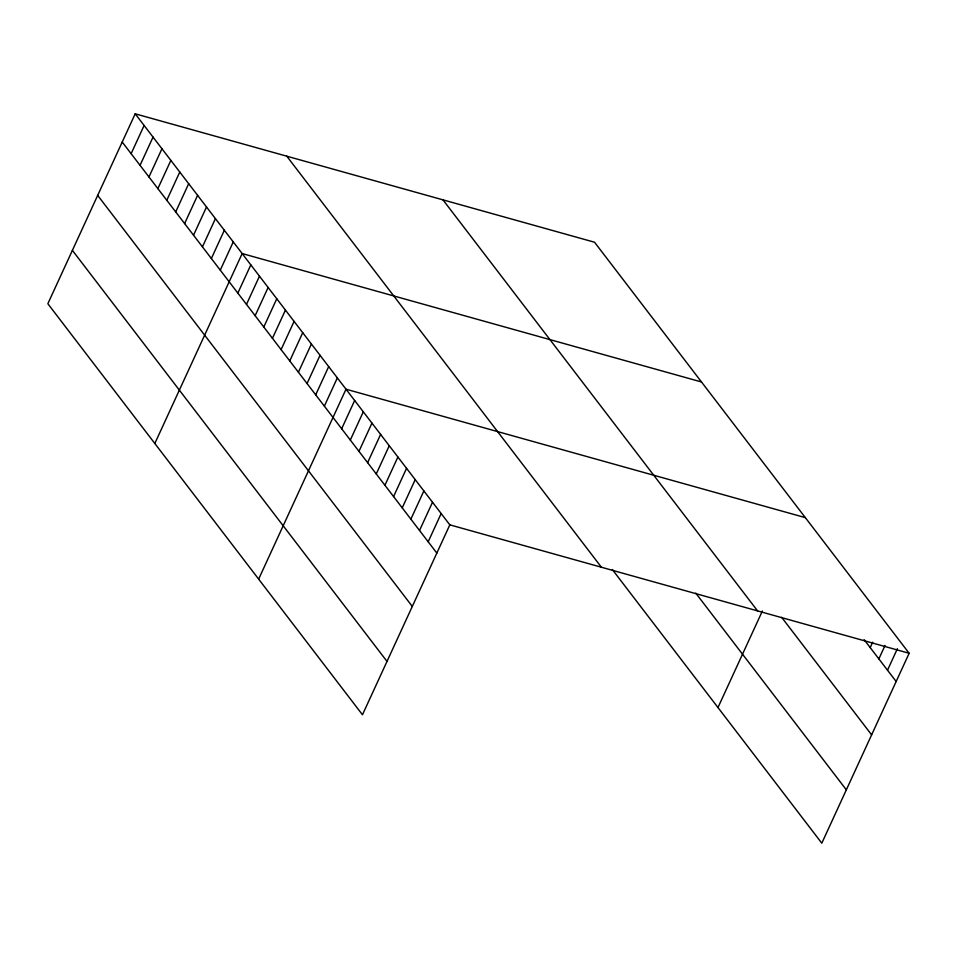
<?xml version="1.0" encoding="UTF-8"?>
<svg xmlns="http://www.w3.org/2000/svg" width="957" height="957" viewBox="0 0 957 957"><rect width="100%" height="100%" fill="white"/><g stroke="black" fill="none" stroke-linecap="round" stroke-linejoin="round"><path stroke-width="1.44" d="M135.2 113.811L47.85 303.728L362.464 714.771L449.826 524.855L135.2 113.811L594.536 242.229L909.15 653.272L821.8 843.189L612.36 569.571M131.133 153.682L144.124 125.451M140.045 165.334L153.036 137.102M148.957 176.985L161.948 148.742M157.869 188.625L170.86 160.393M166.793 200.276L179.772 172.033M175.705 211.916L188.685 183.684M184.617 223.567L197.609 195.336M193.529 235.207L206.521 206.975M202.441 246.858L215.433 218.627M211.365 258.51L224.345 230.266M220.277 270.149L233.257 241.918M154.819 443.486L242.169 253.557L701.505 381.987M237.838 293.105L250.83 264.862M246.487 304.398L259.479 276.166M255.148 315.702L268.127 287.471M263.797 327.007L276.776 298.775M272.446 338.311L285.437 310.08M281.095 349.616L294.086 321.385M289.756 360.921L302.735 332.689M298.405 372.225L311.396 343.994M307.053 383.53L320.045 355.298M315.702 394.834L328.694 366.603M324.363 406.139L337.343 377.907M258.641 579.129L346.003 389.2L805.327 517.629M341.661 428.748L354.652 400.505M350.31 440.053L363.301 411.809M358.971 451.357L371.95 423.114M367.62 462.65L380.611 434.418M376.268 473.954L389.26 445.723M384.917 485.259L397.909 457.027M393.578 496.563L406.558 468.332M402.227 507.868L415.218 479.636M410.876 519.173L423.867 490.941M419.525 530.477L432.516 502.246M428.186 541.782L441.165 513.55M717.977 707.546L762.382 610.997M870.212 647.59L872.676 642.219M878.861 658.894L885.046 645.449M887.51 670.199L897.403 648.69M449.826 524.855L909.15 653.272M864.147 639.683L896.159 681.504M781.642 617.301L871.624 734.856M442.959 199.846L757.573 610.889M695.787 593.149L846.335 789.836M286.789 156.182L601.403 567.226M122.221 142.043L436.835 553.086M97.674 195.395L412.288 606.439M72.397 250.375L387.011 661.419"/></g></svg>
